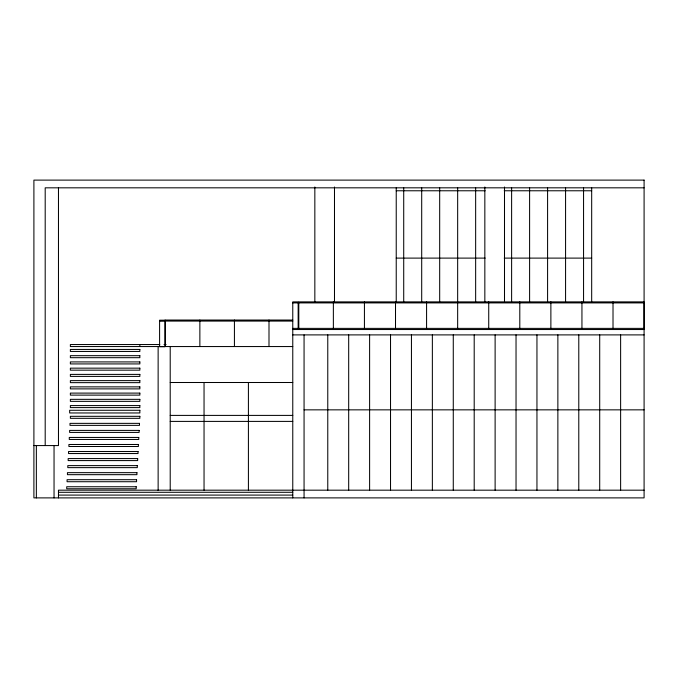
<?xml version="1.0" encoding="UTF-8"?>
<svg xmlns="http://www.w3.org/2000/svg" width="678" height="678" viewBox="0 0 678 678"><rect width="100%" height="100%" fill="white"/><g stroke="black" fill="none" stroke-linecap="round" stroke-linejoin="round"><path stroke-width="1.02" d="M644.092 187.823L45.197 187.823L45.197 445.573M396.232 190.772L485.177 190.772M504.212 190.772L591.682 190.772M396.232 258.106L485.177 258.106M504.212 258.106L591.682 258.106M644.1 301.88L298.795 301.88L298.795 328.381M292.769 302.905L298.159 302.905M298.795 302.905L644.092 302.905L644.092 328.381L292.769 328.381M292.769 320.05L165.296 320.05L165.296 346.551M165.296 321.075L292.769 321.075M159.593 321.219L164.983 321.219M292.769 329.525L644.092 329.525M292.769 334.898L644.092 334.898M159.805 344.543L70.368 344.543L70.368 346.551L292.769 346.551M164.008 344.543L166.11 344.543M170.212 382.502L292.769 382.502M304.066 409.851L644.092 409.851M170.212 415.402L292.769 415.402M170.212 421.402L292.769 421.402M33.9 445.573L58.469 445.573L58.469 187.823M644.092 490.177L58.469 490.177L58.469 497.889M58.469 492.287L292.769 492.287M58.469 495.093L292.769 495.093M620.624 334.898L620.624 490.177M613.014 301.88L613.014 328.381M599.708 334.898L599.708 490.177M591.682 187.823L591.682 302.159M583.555 187.823L583.555 302.159M581.944 301.88L581.944 328.381M578.783 334.898L578.783 490.177M565.571 187.823L565.571 302.159M557.867 334.898L557.867 490.177M550.875 301.88L550.875 328.381M547.587 187.823L547.587 302.159M536.951 334.898L536.951 490.177M529.603 187.823L529.603 302.159M519.797 301.88L519.797 328.381M516.034 334.898L516.034 490.177M511.619 187.823L511.619 302.159M504.5 186.984L504.5 302.007M495.118 334.898L495.118 490.177M488.728 301.88L488.728 328.381M484.838 186.984L484.838 302.007M475.651 187.823L475.651 302.159M474.202 334.898L474.202 490.177M457.667 187.823L457.658 328.381M453.277 334.898L453.277 490.177M439.683 187.823L439.683 302.159M432.361 334.898L432.361 490.177M426.581 301.88L426.581 328.381M421.699 187.823L421.699 302.159M411.444 334.898L411.444 490.177M403.715 187.823L403.715 302.159M396.232 187.823L396.232 302.312M395.511 301.88L395.511 328.381M390.528 334.898L390.528 490.177M369.612 334.898L369.612 490.177M364.433 301.88L364.433 328.381M348.687 334.898L348.687 490.177M334.491 186.984L334.491 302.007M333.364 301.88L333.364 328.381M327.771 334.898L327.771 490.177M314.838 186.984L314.838 302.007M304.066 334.898L304.066 497.889M298.159 328.381L298.159 301.88L292.769 301.88L292.769 497.889M268.996 320.05L268.996 346.551M248.411 382.502L248.411 490.177M234.427 320.05L234.427 346.551M204.044 382.502L204.044 490.177M199.866 320.05L199.866 346.551M170.212 346.636L170.212 490.177M158.135 346.636L158.135 490.482M139.854 344.543L139.854 346.551M54.045 445.573L54.045 497.889M36.358 445.573L36.358 497.889M644.092 180.111L33.9 180.111L33.9 497.889L644.092 497.889L644.092 180.111M164.983 320.202L159.593 320.202L159.593 346.704L164.983 346.704L164.983 320.202M139.854 349.441L70.368 349.441L70.368 351.45L139.854 351.45L139.854 349.441M139.854 355.679L70.368 355.679L70.368 357.687L139.854 357.687L139.854 355.679M139.854 361.916L70.368 361.916L70.368 363.925L139.854 363.925L139.854 361.916M139.854 368.154L70.368 368.154L70.368 370.163L139.854 370.163L139.854 368.154M139.854 374.392L70.368 374.392L70.368 376.4L139.854 376.4L139.854 374.392M139.854 380.629L70.368 380.629L70.368 382.646L139.854 382.646L139.854 380.629M139.854 386.867L70.368 386.867L70.368 388.884L139.854 388.884L139.854 386.867M139.854 393.104L70.368 393.104L70.368 395.121L139.854 395.121L139.854 393.104M139.854 399.342L70.368 399.342L70.368 401.359L139.854 401.359L139.854 399.342M139.854 405.58L70.368 405.58L70.368 407.597L139.854 407.597L139.854 405.58M139.854 410.275L69.665 410.275L69.665 412.961L139.854 412.961L139.854 410.275M139.854 416.317L70.368 416.317L70.368 418.326L139.854 418.326L139.854 416.317M139.49 423.36L70.004 423.36L70.004 425.369L139.49 425.369L139.49 423.36M139.126 430.403L69.631 430.403L69.631 432.411L139.126 432.411L139.126 430.403M138.761 437.446L69.266 437.446L69.266 439.454L138.761 439.454L138.761 437.446M138.397 444.488L68.902 444.488L68.902 446.497L138.397 446.497L138.397 444.488M138.032 451.531L68.537 451.531L68.537 453.54L138.032 453.54L138.032 451.531M137.668 458.574L68.173 458.574L68.173 460.582L137.668 460.582L137.668 458.574M137.295 465.616L67.808 465.616L67.808 467.634L137.295 467.634L137.295 465.616M136.931 472.659L67.444 472.659L67.444 474.676L136.931 474.676L136.931 472.659M136.566 479.702L67.08 479.702L67.08 481.719L136.566 481.719L136.566 479.702M136.202 486.745L66.715 486.745L66.715 488.762L136.202 488.762L136.202 486.745"/></g></svg>
